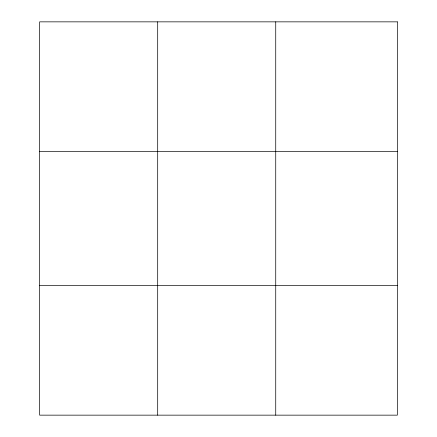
<?xml version="1.0" encoding="UTF-8"?>
<svg xmlns="http://www.w3.org/2000/svg" width="437" height="437" viewBox="0 0 437 437"><rect width="100%" height="100%" fill="white"/><g stroke="black" fill="none" stroke-linecap="round" stroke-linejoin="round"><path stroke-width="0.66" d="M157.691 21.85L157.691 415.15M275.731 21.85L275.731 415.15M39.652 151.639L397.348 151.639M39.652 285.361L397.348 285.361M397.348 21.85L397.348 415.15L39.652 415.15L39.652 21.85L397.348 21.85"/></g></svg>
